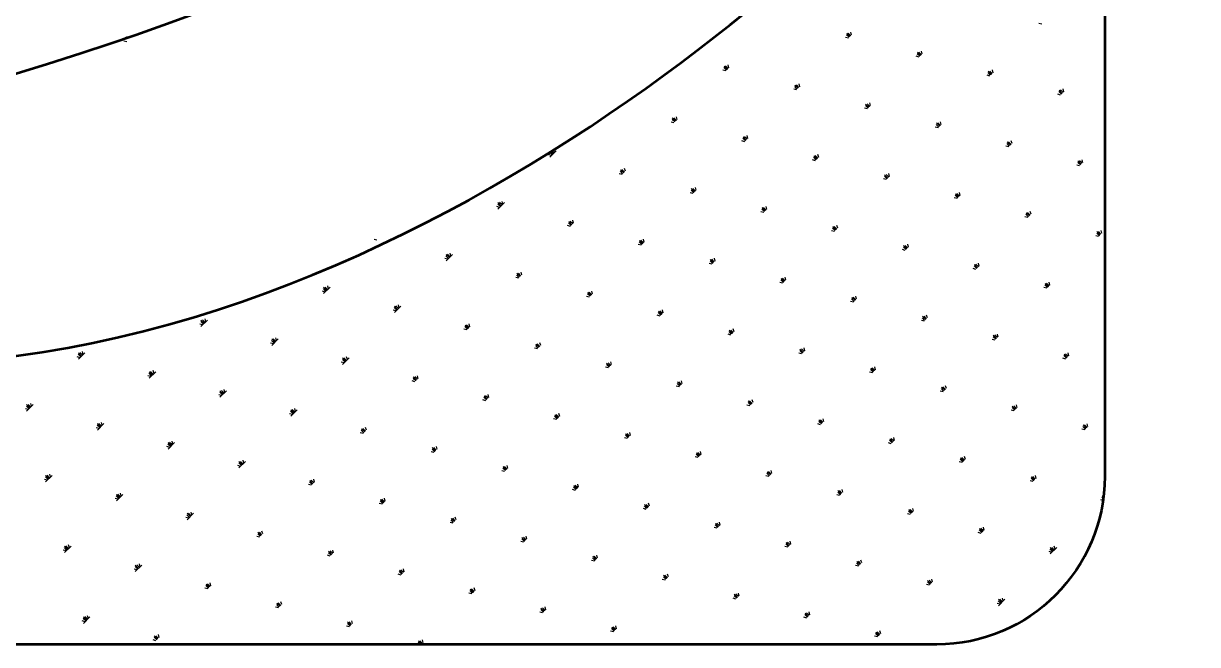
# Model space of a CAD drawing. Extents: x 40372685 to 40373131, y 3431137 to 3431353.
# Drawn here: x 40373112.37 to 40373117.48, y 3431336.85 to 3431339.55 of the extents above; entities that cross this region are included whole.
import ezdxf

# ---------------------------------------------------------------- set-up
doc = ezdxf.new("R2010")
doc.units = 0
doc.header["$LTSCALE"] = 0.5
doc.layers.add('PUB_TITLE', color=4, linetype='CONTINUOUS')

msp = doc.modelspace()

# ---------------------------------------------------------------- linework, layer by layer
at = {"layer": 'PUB_TITLE', "color": 4}
for p, q in [((40373116.8009, 3431339.5485), (40373116.7886, 3431339.5518)), ((40373112.8144, 3431339.4851), (40373112.8129, 3431339.4867)), ((40373112.8197, 3431339.4869), (40373112.8136, 3431339.493)), ((40373112.8249, 3431339.4887), (40373112.8199, 3431339.4937)), ((40373115.9598, 3431339.4881), (40373115.9474, 3431339.4914)), ((40373115.9633, 3431339.4916), (40373115.952, 3431339.5029)), ((40373115.9668, 3431339.4951), (40373115.9527, 3431339.5092)), ((40373115.9703, 3431339.4986), (40373115.959, 3431339.5099)), ((40373115.9738, 3431339.5022), (40373115.9705, 3431339.5145)), ((40373112.8206, 3431339.4719), (40373112.8083, 3431339.4752)), ((40373116.2817, 3431339.4197), (40373116.2784, 3431339.432)), ((40373116.2676, 3431339.4056), (40373116.2553, 3431339.4089)), ((40373116.2711, 3431339.4091), (40373116.2599, 3431339.4204)), ((40373116.2747, 3431339.4126), (40373116.2606, 3431339.4267)), ((40373116.2782, 3431339.4161), (40373116.2669, 3431339.4274)), ((40373115.4265, 3431339.3452), (40373115.4142, 3431339.3485)), ((40373115.43, 3431339.3487), (40373115.4188, 3431339.36)), ((40373115.4335, 3431339.3522), (40373115.4195, 3431339.3663)), ((40373115.4371, 3431339.3558), (40373115.4258, 3431339.367)), ((40373115.4406, 3431339.3593), (40373115.4373, 3431339.3716)), ((40373116.5755, 3431339.3231), (40373116.5632, 3431339.3264)), ((40373116.579, 3431339.3266), (40373116.5677, 3431339.3379)), ((40373116.5825, 3431339.3301), (40373116.5685, 3431339.3442)), ((40373116.5861, 3431339.3336), (40373116.5748, 3431339.3449)), ((40373116.5896, 3431339.3372), (40373116.5863, 3431339.3495)), ((40373115.7379, 3431339.2662), (40373115.7266, 3431339.2775)), ((40373115.7414, 3431339.2697), (40373115.7273, 3431339.2838)), ((40373115.7449, 3431339.2733), (40373115.7337, 3431339.2845)), ((40373115.7485, 3431339.2768), (40373115.7452, 3431339.2891)), ((40373115.7344, 3431339.2627), (40373115.7221, 3431339.266)), ((40373116.8834, 3431339.2406), (40373116.8711, 3431339.2439)), ((40373116.8869, 3431339.2441), (40373116.8756, 3431339.2554)), ((40373116.8904, 3431339.2476), (40373116.8763, 3431339.2617)), ((40373116.8939, 3431339.2512), (40373116.8827, 3431339.2624)), ((40373116.8975, 3431339.2547), (40373116.8942, 3431339.267)), ((40373116.0422, 3431339.1802), (40373116.0299, 3431339.1835)), ((40373116.0458, 3431339.1837), (40373116.0345, 3431339.195)), ((40373116.0493, 3431339.1872), (40373116.0352, 3431339.2013)), ((40373116.0528, 3431339.1908), (40373116.0415, 3431339.202)), ((40373116.0563, 3431339.1943), (40373116.053, 3431339.2066)), ((40373115.2011, 3431339.1198), (40373115.1888, 3431339.1231)), ((40373115.2046, 3431339.1233), (40373115.1934, 3431339.1346)), ((40373115.2082, 3431339.1269), (40373115.1941, 3431339.1409)), ((40373115.2117, 3431339.1304), (40373115.2004, 3431339.1416)), ((40373115.2152, 3431339.1339), (40373115.2119, 3431339.1462)), ((40373116.3642, 3431339.1118), (40373116.3609, 3431339.1241)), ((40373116.3501, 3431339.0977), (40373116.3378, 3431339.101)), ((40373116.3536, 3431339.1012), (40373116.3424, 3431339.1125)), ((40373116.3572, 3431339.1047), (40373116.3431, 3431339.1188)), ((40373116.3607, 3431339.1083), (40373116.3494, 3431339.1195)), ((40373115.509, 3431339.0373), (40373115.4967, 3431339.0406)), ((40373115.5125, 3431339.0408), (40373115.5012, 3431339.0521)), ((40373115.516, 3431339.0444), (40373115.502, 3431339.0584)), ((40373115.5196, 3431339.0479), (40373115.5083, 3431339.0591)), ((40373115.5231, 3431339.0514), (40373115.5198, 3431339.0637)), ((40373116.6615, 3431339.0187), (40373116.6502, 3431339.03)), ((40373116.665, 3431339.0223), (40373116.6509, 3431339.0363)), ((40373116.6686, 3431339.0258), (40373116.6573, 3431339.037)), ((40373116.6721, 3431339.0293), (40373116.6688, 3431339.0416)), ((40373114.6679, 3431338.9769), (40373114.6556, 3431338.9802)), ((40373114.6608, 3431338.9699), (40373114.689, 3431338.9981)), ((40373114.6714, 3431338.9804), (40373114.6612, 3431338.9906)), ((40373114.6749, 3431338.984), (40373114.6655, 3431338.9933)), ((40373114.6784, 3431338.9875), (40373114.6699, 3431338.9961)), ((40373114.682, 3431338.991), (40373114.6791, 3431339.0018)), ((40373115.8204, 3431338.9583), (40373115.8091, 3431338.9696)), ((40373115.8239, 3431338.9619), (40373115.8098, 3431338.9759)), ((40373115.8274, 3431338.9654), (40373115.8162, 3431338.9767)), ((40373115.831, 3431338.9689), (40373115.8277, 3431338.9812)), ((40373116.658, 3431339.0152), (40373116.6457, 3431339.0185)), ((40373114.9898, 3431338.9085), (40373114.9865, 3431338.9208)), ((40373115.8169, 3431338.9548), (40373115.8046, 3431338.9581)), ((40373116.9659, 3431338.9327), (40373116.9535, 3431338.936)), ((40373116.9694, 3431338.9362), (40373116.9581, 3431338.9475)), ((40373116.9729, 3431338.9398), (40373116.9588, 3431338.9538)), ((40373116.9764, 3431338.9433), (40373116.9652, 3431338.9545)), ((40373116.9799, 3431338.9468), (40373116.9766, 3431338.9591)), ((40373114.9757, 3431338.8944), (40373114.9634, 3431338.8977)), ((40373114.9793, 3431338.898), (40373114.968, 3431338.9092)), ((40373114.9828, 3431338.9015), (40373114.9687, 3431338.9156)), ((40373114.9863, 3431338.905), (40373114.975, 3431338.9163)), ((40373116.1247, 3431338.8723), (40373116.1124, 3431338.8756)), ((40373116.1283, 3431338.8758), (40373116.117, 3431338.8871)), ((40373116.1318, 3431338.8794), (40373116.1177, 3431338.8935)), ((40373116.1353, 3431338.8829), (40373116.124, 3431338.8942)), ((40373116.1388, 3431338.8864), (40373116.1355, 3431338.8987)), ((40373115.2871, 3431338.8155), (40373115.2759, 3431338.8267)), ((40373115.2907, 3431338.819), (40373115.2766, 3431338.8331)), ((40373115.2942, 3431338.8225), (40373115.2829, 3431338.8338)), ((40373115.2977, 3431338.826), (40373115.2944, 3431338.8383)), ((40373116.4467, 3431338.8039), (40373116.4434, 3431338.8162)), ((40373114.446, 3431338.7551), (40373114.4347, 3431338.7663)), ((40373114.4495, 3431338.7586), (40373114.4355, 3431338.7727)), ((40373114.4355, 3431338.7445), (40373114.4636, 3431338.7727)), ((40373114.4531, 3431338.7621), (40373114.4418, 3431338.7734)), ((40373114.4566, 3431338.7656), (40373114.4533, 3431338.7779)), ((40373115.2836, 3431338.8119), (40373115.2713, 3431338.8152)), ((40373116.4326, 3431338.7898), (40373116.4203, 3431338.7931)), ((40373116.4361, 3431338.7934), (40373116.4249, 3431338.8046)), ((40373116.4397, 3431338.7969), (40373116.4256, 3431338.811)), ((40373116.4432, 3431338.8004), (40373116.4319, 3431338.8117)), ((40373114.4425, 3431338.7515), (40373114.4302, 3431338.7548)), ((40373115.5915, 3431338.7294), (40373115.5792, 3431338.7327)), ((40373115.595, 3431338.733), (40373115.5837, 3431338.7442)), ((40373115.5985, 3431338.7365), (40373115.5844, 3431338.7506)), ((40373115.6021, 3431338.74), (40373115.5908, 3431338.7513)), ((40373115.6056, 3431338.7435), (40373115.6023, 3431338.7558)), ((40373116.744, 3431338.7109), (40373116.7327, 3431338.7221)), ((40373116.7475, 3431338.7144), (40373116.7334, 3431338.7285)), ((40373116.751, 3431338.7179), (40373116.7398, 3431338.7292)), ((40373116.7546, 3431338.7214), (40373116.7513, 3431338.7337)), ((40373114.7504, 3431338.6691), (40373114.7381, 3431338.6724)), ((40373114.7539, 3431338.6726), (40373114.7426, 3431338.6838)), ((40373114.7574, 3431338.6761), (40373114.7433, 3431338.6902)), ((40373114.7609, 3431338.6796), (40373114.7497, 3431338.6909)), ((40373114.7645, 3431338.6831), (40373114.7612, 3431338.6955)), ((40373115.9064, 3431338.654), (40373115.8923, 3431338.6681)), ((40373115.9099, 3431338.6575), (40373115.8987, 3431338.6688)), ((40373115.9134, 3431338.661), (40373115.9101, 3431338.6733)), ((40373116.7405, 3431338.7073), (40373116.7282, 3431338.7106)), ((40373113.9092, 3431338.6087), (40373113.8969, 3431338.612)), ((40373115.0723, 3431338.6006), (40373115.069, 3431338.613)), ((40373115.8994, 3431338.6469), (40373115.887, 3431338.6502)), ((40373115.9029, 3431338.6505), (40373115.8916, 3431338.6617)), ((40373117.0484, 3431338.6248), (40373117.036, 3431338.6281)), ((40373117.0519, 3431338.6284), (40373117.0406, 3431338.6396)), ((40373117.0554, 3431338.6319), (40373117.0413, 3431338.646)), ((40373117.0589, 3431338.6354), (40373117.0477, 3431338.6467)), ((40373117.0624, 3431338.6389), (40373117.0591, 3431338.6512)), ((40373115.0582, 3431338.5866), (40373115.0459, 3431338.5899)), ((40373115.0618, 3431338.5901), (40373115.0505, 3431338.6013)), ((40373115.0653, 3431338.5936), (40373115.0512, 3431338.6077)), ((40373115.0688, 3431338.5971), (40373115.0575, 3431338.6084)), ((40373116.2072, 3431338.5645), (40373116.1949, 3431338.5678)), ((40373116.2108, 3431338.568), (40373116.1995, 3431338.5792)), ((40373116.2143, 3431338.5715), (40373116.2002, 3431338.5856)), ((40373116.2178, 3431338.575), (40373116.2065, 3431338.5863)), ((40373116.2213, 3431338.5785), (40373116.218, 3431338.5909)), ((40373114.2171, 3431338.5262), (40373114.2048, 3431338.5295)), ((40373114.2206, 3431338.5297), (40373114.2094, 3431338.541)), ((40373114.2242, 3431338.5332), (40373114.2101, 3431338.5473)), ((40373114.2101, 3431338.5191), (40373114.2382, 3431338.5473)), ((40373114.2277, 3431338.5367), (40373114.2164, 3431338.548)), ((40373114.2312, 3431338.5403), (40373114.2279, 3431338.5526)), ((40373115.3696, 3431338.5076), (40373115.3584, 3431338.5189)), ((40373115.3732, 3431338.5111), (40373115.3591, 3431338.5252)), ((40373115.3767, 3431338.5146), (40373115.3654, 3431338.5259)), ((40373115.3802, 3431338.5182), (40373115.3769, 3431338.5305)), ((40373114.5285, 3431338.4472), (40373114.5172, 3431338.4585)), ((40373114.532, 3431338.4507), (40373114.5179, 3431338.4648)), ((40373114.5356, 3431338.4542), (40373114.5243, 3431338.4655)), ((40373114.5391, 3431338.4578), (40373114.5358, 3431338.4701)), ((40373115.3661, 3431338.5041), (40373115.3538, 3431338.5074)), ((40373116.5151, 3431338.482), (40373116.5028, 3431338.4853)), ((40373116.5186, 3431338.4855), (40373116.5074, 3431338.4968)), ((40373116.5221, 3431338.489), (40373116.5081, 3431338.5031)), ((40373116.5257, 3431338.4925), (40373116.5144, 3431338.5038)), ((40373116.5292, 3431338.496), (40373116.5259, 3431338.5084)), ((40373113.698, 3431338.3974), (40373113.6947, 3431338.4097)), ((40373114.525, 3431338.4437), (40373114.5127, 3431338.447)), ((40373115.674, 3431338.4216), (40373115.6617, 3431338.4249)), ((40373115.6775, 3431338.4251), (40373115.6662, 3431338.4364)), ((40373115.681, 3431338.4286), (40373115.6669, 3431338.4427)), ((40373115.6845, 3431338.4321), (40373115.6733, 3431338.4434)), ((40373115.6881, 3431338.4357), (40373115.6848, 3431338.448)), ((40373116.8265, 3431338.403), (40373116.8152, 3431338.4143)), ((40373116.83, 3431338.4065), (40373116.8159, 3431338.4206)), ((40373116.8335, 3431338.41), (40373116.8223, 3431338.4213)), ((40373116.8371, 3431338.4136), (40373116.8338, 3431338.4259)), ((40373113.6839, 3431338.3833), (40373113.6716, 3431338.3866)), ((40373113.6874, 3431338.3868), (40373113.6761, 3431338.3981)), ((40373113.6909, 3431338.3903), (40373113.6768, 3431338.4044)), ((40373113.6768, 3431338.3762), (40373113.705, 3431338.4044)), ((40373113.6944, 3431338.3938), (40373113.6832, 3431338.4051)), ((40373114.8329, 3431338.3612), (40373114.8205, 3431338.3645)), ((40373114.8364, 3431338.3647), (40373114.8251, 3431338.376)), ((40373114.8399, 3431338.3682), (40373114.8258, 3431338.3823)), ((40373114.8434, 3431338.3717), (40373114.8322, 3431338.383)), ((40373114.8469, 3431338.3753), (40373114.8436, 3431338.3876)), ((40373115.9889, 3431338.3461), (40373115.9748, 3431338.3602)), ((40373115.9924, 3431338.3496), (40373115.9812, 3431338.3609)), ((40373115.9959, 3431338.3532), (40373115.9926, 3431338.3655)), ((40373116.823, 3431338.3995), (40373116.8107, 3431338.4028)), ((40373113.9953, 3431338.3043), (40373113.984, 3431338.3156)), ((40373113.9988, 3431338.3078), (40373113.9847, 3431338.3219)), ((40373113.9847, 3431338.2937), (40373114.0129, 3431338.3219)), ((40373114.0023, 3431338.3114), (40373113.991, 3431338.3226)), ((40373114.0058, 3431338.3149), (40373114.0025, 3431338.3272)), ((40373115.1548, 3431338.2928), (40373115.1515, 3431338.3051)), ((40373115.9819, 3431338.3391), (40373115.9695, 3431338.3424)), ((40373115.9854, 3431338.3426), (40373115.9741, 3431338.3539)), ((40373113.1541, 3431338.2439), (40373113.1429, 3431338.2552)), ((40373113.1577, 3431338.2474), (40373113.1436, 3431338.2615)), ((40373113.1436, 3431338.2334), (40373113.1717, 3431338.2615)), ((40373113.1612, 3431338.251), (40373113.1499, 3431338.2622)), ((40373113.1647, 3431338.2545), (40373113.1614, 3431338.2668)), ((40373113.9917, 3431338.3008), (40373113.9794, 3431338.3041)), ((40373115.1407, 3431338.2787), (40373115.1284, 3431338.282)), ((40373115.1443, 3431338.2822), (40373115.133, 3431338.2935)), ((40373115.1478, 3431338.2857), (40373115.1337, 3431338.2998)), ((40373115.1513, 3431338.2893), (40373115.14, 3431338.3005)), ((40373116.2897, 3431338.2566), (40373116.2774, 3431338.2599)), ((40373116.2932, 3431338.2601), (40373116.282, 3431338.2714)), ((40373116.2968, 3431338.2636), (40373116.2827, 3431338.2777)), ((40373116.3003, 3431338.2671), (40373116.289, 3431338.2784)), ((40373116.3038, 3431338.2707), (40373116.3005, 3431338.283)), ((40373113.1506, 3431338.2404), (40373113.1383, 3431338.2437)), ((40373114.2996, 3431338.2183), (40373114.2873, 3431338.2216)), ((40373114.3031, 3431338.2218), (40373114.2919, 3431338.2331)), ((40373114.3067, 3431338.2253), (40373114.2926, 3431338.2394)), ((40373114.3102, 3431338.2289), (40373114.2989, 3431338.2401)), ((40373114.3137, 3431338.2324), (40373114.3104, 3431338.2447)), ((40373115.4521, 3431338.1997), (40373115.4409, 3431338.211)), ((40373115.4556, 3431338.2032), (40373115.4416, 3431338.2173)), ((40373115.4592, 3431338.2068), (40373115.4479, 3431338.218)), ((40373115.4627, 3431338.2103), (40373115.4594, 3431338.2226)), ((40373113.4585, 3431338.1579), (40373113.4462, 3431338.1612)), ((40373113.462, 3431338.1614), (40373113.4507, 3431338.1727)), ((40373113.4655, 3431338.1649), (40373113.4514, 3431338.179)), ((40373113.4514, 3431338.1509), (40373113.4796, 3431338.179)), ((40373113.4691, 3431338.1685), (40373113.4578, 3431338.1797)), ((40373113.4726, 3431338.172), (40373113.4693, 3431338.1843)), ((40373114.6145, 3431338.1428), (40373114.6004, 3431338.1569)), ((40373114.618, 3431338.1464), (40373114.6068, 3431338.1576)), ((40373114.6216, 3431338.1499), (40373114.6183, 3431338.1622)), ((40373115.4486, 3431338.1962), (40373115.4363, 3431338.1995)), ((40373116.5976, 3431338.1741), (40373116.5853, 3431338.1774)), ((40373116.6011, 3431338.1776), (40373116.5899, 3431338.1889)), ((40373116.6046, 3431338.1811), (40373116.5906, 3431338.1952)), ((40373116.6082, 3431338.1847), (40373116.5969, 3431338.1959)), ((40373116.6117, 3431338.1882), (40373116.6084, 3431338.2005)), ((40373112.6174, 3431338.0975), (40373112.605, 3431338.1008)), ((40373112.6209, 3431338.101), (40373112.6096, 3431338.1123)), ((40373112.6244, 3431338.1046), (40373112.6103, 3431338.1186)), ((40373112.6103, 3431338.0905), (40373112.6385, 3431338.1186)), ((40373112.6279, 3431338.1081), (40373112.6167, 3431338.1193)), ((40373112.6315, 3431338.1116), (40373112.6282, 3431338.1239)), ((40373113.7804, 3431338.0895), (40373113.7771, 3431338.1018)), ((40373114.6075, 3431338.1358), (40373114.5952, 3431338.1391)), ((40373114.611, 3431338.1393), (40373114.5997, 3431338.1506)), ((40373115.7565, 3431338.1137), (40373115.7442, 3431338.117)), ((40373115.76, 3431338.1172), (40373115.7487, 3431338.1285)), ((40373115.7635, 3431338.1207), (40373115.7494, 3431338.1348)), ((40373115.767, 3431338.1243), (40373115.7558, 3431338.1355)), ((40373115.7706, 3431338.1278), (40373115.7673, 3431338.1401)), ((40373116.909, 3431338.0951), (40373116.8977, 3431338.1064)), ((40373116.9125, 3431338.0986), (40373116.8984, 3431338.1127)), ((40373116.916, 3431338.1022), (40373116.9048, 3431338.1134)), ((40373116.9196, 3431338.1057), (40373116.9163, 3431338.118)), ((40373113.7664, 3431338.0754), (40373113.754, 3431338.0787)), ((40373113.7699, 3431338.0789), (40373113.7586, 3431338.0902)), ((40373113.7734, 3431338.0825), (40373113.7593, 3431338.0965)), ((40373113.7593, 3431338.0684), (40373113.7875, 3431338.0965)), ((40373113.7769, 3431338.086), (40373113.7657, 3431338.0972)), ((40373114.9154, 3431338.0533), (40373114.903, 3431338.0566)), ((40373114.9189, 3431338.0568), (40373114.9076, 3431338.0681)), ((40373114.9224, 3431338.0604), (40373114.9083, 3431338.0744)), ((40373114.9259, 3431338.0639), (40373114.9147, 3431338.0751)), ((40373114.9294, 3431338.0674), (40373114.9261, 3431338.0797)), ((40373116.0714, 3431338.0382), (40373116.0573, 3431338.0523)), ((40373116.0749, 3431338.0418), (40373116.0636, 3431338.053)), ((40373116.0784, 3431338.0453), (40373116.0751, 3431338.0576)), ((40373116.9055, 3431338.0916), (40373116.8932, 3431338.0949)), ((40373112.9252, 3431338.015), (40373112.9129, 3431338.0183)), ((40373112.9288, 3431338.0185), (40373112.9175, 3431338.0298)), ((40373112.9323, 3431338.0221), (40373112.9182, 3431338.0362)), ((40373112.9182, 3431338.008), (40373112.9464, 3431338.0362)), ((40373112.9358, 3431338.0256), (40373112.9245, 3431338.0369)), ((40373112.9393, 3431338.0291), (40373112.936, 3431338.0414)), ((40373114.0778, 3431337.9964), (40373114.0665, 3431338.0077)), ((40373114.0813, 3431338), (40373114.0672, 3431338.014)), ((40373114.0848, 3431338.0035), (40373114.0735, 3431338.0148)), ((40373114.0883, 3431338.007), (40373114.085, 3431338.0193)), ((40373116.0643, 3431338.0312), (40373116.052, 3431338.0345)), ((40373116.0679, 3431338.0347), (40373116.0566, 3431338.046)), ((40373113.2366, 3431337.936), (40373113.2254, 3431337.9473)), ((40373113.2402, 3431337.9396), (40373113.2261, 3431337.9537)), ((40373113.2261, 3431337.9255), (40373113.2542, 3431337.9537)), ((40373113.2437, 3431337.9431), (40373113.2324, 3431337.9544)), ((40373113.2472, 3431337.9466), (40373113.2439, 3431337.9589)), ((40373114.0742, 3431337.9929), (40373114.0619, 3431337.9962)), ((40373115.2232, 3431337.9708), (40373115.2109, 3431337.9741)), ((40373115.2267, 3431337.9743), (40373115.2155, 3431337.9856)), ((40373115.2303, 3431337.9779), (40373115.2162, 3431337.9919)), ((40373115.2338, 3431337.9814), (40373115.2225, 3431337.9926)), ((40373115.2373, 3431337.9849), (40373115.234, 3431337.9972)), ((40373116.3722, 3431337.9487), (40373116.3599, 3431337.952)), ((40373116.3757, 3431337.9522), (40373116.3645, 3431337.9635)), ((40373116.3793, 3431337.9558), (40373116.3652, 3431337.9698)), ((40373116.3828, 3431337.9593), (40373116.3715, 3431337.9705)), ((40373116.3863, 3431337.9628), (40373116.383, 3431337.9751)), ((40373112.4061, 3431337.8862), (40373112.4028, 3431337.8985)), ((40373113.2331, 3431337.9325), (40373113.2208, 3431337.9358)), ((40373114.3821, 3431337.9104), (40373114.3698, 3431337.9137)), ((40373114.3856, 3431337.9139), (40373114.3744, 3431337.9252)), ((40373114.3891, 3431337.9175), (40373114.3751, 3431337.9316)), ((40373114.3927, 3431337.921), (40373114.3814, 3431337.9323)), ((40373114.3962, 3431337.9245), (40373114.3929, 3431337.9368)), ((40373115.5346, 3431337.8918), (40373115.5234, 3431337.9031)), ((40373115.5381, 3431337.8954), (40373115.5241, 3431337.9094)), ((40373115.5417, 3431337.8989), (40373115.5304, 3431337.9102)), ((40373115.5452, 3431337.9024), (40373115.5419, 3431337.9147)), ((40373112.392, 3431337.8721), (40373112.3797, 3431337.8754)), ((40373112.3955, 3431337.8757), (40373112.3842, 3431337.8869)), ((40373112.399, 3431337.8792), (40373112.3849, 3431337.8933)), ((40373112.3849, 3431337.8651), (40373112.4131, 3431337.8933)), ((40373112.4026, 3431337.8827), (40373112.3913, 3431337.894)), ((40373113.541, 3431337.85), (40373113.5287, 3431337.8533)), ((40373113.5445, 3431337.8536), (40373113.5332, 3431337.8648)), ((40373113.548, 3431337.8571), (40373113.5339, 3431337.8712)), ((40373113.5339, 3431337.843), (40373113.5621, 3431337.8712)), ((40373113.5515, 3431337.8606), (40373113.5403, 3431337.8719)), ((40373113.5551, 3431337.8641), (40373113.5518, 3431337.8764)), ((40373114.697, 3431337.835), (40373114.6829, 3431337.8491)), ((40373114.7005, 3431337.8385), (40373114.6893, 3431337.8498)), ((40373114.7041, 3431337.842), (40373114.7008, 3431337.8543)), ((40373115.5311, 3431337.8883), (40373115.5188, 3431337.8916)), ((40373116.6801, 3431337.8662), (40373116.6678, 3431337.8695)), ((40373116.6836, 3431337.8697), (40373116.6723, 3431337.881)), ((40373116.6871, 3431337.8733), (40373116.6731, 3431337.8873)), ((40373116.6907, 3431337.8768), (40373116.6794, 3431337.888)), ((40373116.6942, 3431337.8803), (40373116.6909, 3431337.8926)), ((40373112.7034, 3431337.7932), (40373112.6921, 3431337.8044)), ((40373112.7069, 3431337.7967), (40373112.6928, 3431337.8108)), ((40373112.6928, 3431337.7826), (40373112.721, 3431337.8108)), ((40373112.7104, 3431337.8002), (40373112.6992, 3431337.8115)), ((40373112.7139, 3431337.8037), (40373112.7106, 3431337.816)), ((40373113.8629, 3431337.7816), (40373113.8596, 3431337.7939)), ((40373114.69, 3431337.8279), (40373114.6777, 3431337.8312)), ((40373114.6935, 3431337.8315), (40373114.6822, 3431337.8427)), ((40373115.839, 3431337.8058), (40373115.8267, 3431337.8091)), ((40373115.8425, 3431337.8093), (40373115.8312, 3431337.8206)), ((40373115.846, 3431337.8129), (40373115.8319, 3431337.827)), ((40373115.8495, 3431337.8164), (40373115.8383, 3431337.8277)), ((40373115.8531, 3431337.8199), (40373115.8498, 3431337.8322)), ((40373116.9915, 3431337.7872), (40373116.9802, 3431337.7985)), ((40373116.995, 3431337.7908), (40373116.9809, 3431337.8049)), ((40373116.9985, 3431337.7943), (40373116.9873, 3431337.8056)), ((40373117.0021, 3431337.7978), (40373116.9988, 3431337.8101)), ((40373112.6999, 3431337.7896), (40373112.6875, 3431337.7929)), ((40373113.8489, 3431337.7675), (40373113.8365, 3431337.7708)), ((40373113.8524, 3431337.7711), (40373113.8411, 3431337.7823)), ((40373113.8559, 3431337.7746), (40373113.8418, 3431337.7887)), ((40373113.8594, 3431337.7781), (40373113.8481, 3431337.7894)), ((40373114.9978, 3431337.7454), (40373114.9855, 3431337.7487)), ((40373115.0014, 3431337.749), (40373114.9901, 3431337.7602)), ((40373115.0049, 3431337.7525), (40373114.9908, 3431337.7666)), ((40373115.0084, 3431337.756), (40373114.9971, 3431337.7673)), ((40373115.0119, 3431337.7595), (40373115.0086, 3431337.7718)), ((40373116.1539, 3431337.7304), (40373116.1398, 3431337.7445)), ((40373116.1574, 3431337.7339), (40373116.1461, 3431337.7452)), ((40373116.1609, 3431337.7374), (40373116.1576, 3431337.7497)), ((40373116.988, 3431337.7837), (40373116.9757, 3431337.787)), ((40373113.0077, 3431337.7072), (40373112.9954, 3431337.7104)), ((40373113.0113, 3431337.7107), (40373113, 3431337.7219)), ((40373113.0148, 3431337.7142), (40373113.0007, 3431337.7283)), ((40373113.0007, 3431337.7001), (40373113.0289, 3431337.7283)), ((40373113.0183, 3431337.7177), (40373113.007, 3431337.729)), ((40373113.0218, 3431337.7212), (40373113.0185, 3431337.7336)), ((40373114.1602, 3431337.6886), (40373114.149, 3431337.6998)), ((40373114.1638, 3431337.6921), (40373114.1497, 3431337.7062)), ((40373114.1673, 3431337.6956), (40373114.156, 3431337.7069)), ((40373114.1708, 3431337.6991), (40373114.1675, 3431337.7114)), ((40373116.1468, 3431337.7233), (40373116.1345, 3431337.7266)), ((40373116.1504, 3431337.7269), (40373116.1391, 3431337.7381)), ((40373113.3226, 3431337.6317), (40373113.3086, 3431337.6458)), ((40373113.3086, 3431337.6176), (40373113.3367, 3431337.6458)), ((40373113.3262, 3431337.6352), (40373113.3149, 3431337.6465)), ((40373113.3297, 3431337.6387), (40373113.3264, 3431337.6511)), ((40373114.1567, 3431337.685), (40373114.1444, 3431337.6883)), ((40373115.3057, 3431337.6629), (40373115.2934, 3431337.6662)), ((40373115.3092, 3431337.6665), (40373115.298, 3431337.6777)), ((40373115.3128, 3431337.67), (40373115.2987, 3431337.6841)), ((40373115.3163, 3431337.6735), (40373115.305, 3431337.6848)), ((40373115.3198, 3431337.677), (40373115.3165, 3431337.6893)), ((40373116.4547, 3431337.6408), (40373116.4424, 3431337.6441)), ((40373116.4582, 3431337.6444), (40373116.447, 3431337.6556)), ((40373116.4618, 3431337.6479), (40373116.4477, 3431337.662)), ((40373116.4653, 3431337.6514), (40373116.454, 3431337.6627)), ((40373116.4688, 3431337.6549), (40373116.4655, 3431337.6672)), ((40373112.4886, 3431337.5784), (40373112.4853, 3431337.5907)), ((40373113.3156, 3431337.6247), (40373113.3033, 3431337.628)), ((40373113.3191, 3431337.6282), (40373113.3079, 3431337.6394)), ((40373114.4646, 3431337.6026), (40373114.4523, 3431337.6059)), ((40373114.4681, 3431337.6061), (40373114.4569, 3431337.6173)), ((40373114.4716, 3431337.6096), (40373114.4576, 3431337.6237)), ((40373114.4752, 3431337.6131), (40373114.4639, 3431337.6244)), ((40373114.4787, 3431337.6166), (40373114.4754, 3431337.629)), ((40373115.6171, 3431337.584), (40373115.6058, 3431337.5952)), ((40373115.6206, 3431337.5875), (40373115.6065, 3431337.6016)), ((40373115.6242, 3431337.591), (40373115.6129, 3431337.6023)), ((40373115.6277, 3431337.5945), (40373115.6244, 3431337.6068)), ((40373112.4745, 3431337.5643), (40373112.4622, 3431337.5676)), ((40373112.478, 3431337.5678), (40373112.4667, 3431337.5791)), ((40373112.4815, 3431337.5713), (40373112.4674, 3431337.5854)), ((40373112.4674, 3431337.5572), (40373112.4956, 3431337.5854)), ((40373112.485, 3431337.5748), (40373112.4738, 3431337.5861)), ((40373113.6235, 3431337.5422), (40373113.6112, 3431337.5455)), ((40373113.627, 3431337.5457), (40373113.6157, 3431337.557)), ((40373113.6305, 3431337.5492), (40373113.6164, 3431337.5633)), ((40373113.634, 3431337.5527), (40373113.6228, 3431337.564)), ((40373113.6376, 3431337.5562), (40373113.6343, 3431337.5686)), ((40373114.7795, 3431337.5271), (40373114.7654, 3431337.5412)), ((40373114.783, 3431337.5306), (40373114.7718, 3431337.5419)), ((40373114.7866, 3431337.5341), (40373114.7833, 3431337.5465)), ((40373115.6136, 3431337.5804), (40373115.6013, 3431337.5837)), ((40373116.7626, 3431337.5583), (40373116.7503, 3431337.5616)), ((40373116.7661, 3431337.5619), (40373116.7548, 3431337.5731)), ((40373116.7696, 3431337.5654), (40373116.7555, 3431337.5795)), ((40373116.7732, 3431337.5689), (40373116.7619, 3431337.5802)), ((40373116.7767, 3431337.5724), (40373116.7734, 3431337.5847)), ((40373112.7859, 3431337.4853), (40373112.7746, 3431337.4966)), ((40373112.7894, 3431337.4888), (40373112.7753, 3431337.5029)), ((40373112.7753, 3431337.4747), (40373112.8035, 3431337.5029)), ((40373112.7929, 3431337.4923), (40373112.7816, 3431337.5036)), ((40373112.7964, 3431337.4959), (40373112.7931, 3431337.5082)), ((40373114.7725, 3431337.5201), (40373114.7602, 3431337.5234)), ((40373114.776, 3431337.5236), (40373114.7647, 3431337.5348)), ((40373115.9215, 3431337.498), (40373115.9092, 3431337.5013)), ((40373115.925, 3431337.5015), (40373115.9137, 3431337.5127)), ((40373115.9285, 3431337.505), (40373115.9144, 3431337.5191)), ((40373115.932, 3431337.5085), (40373115.9208, 3431337.5198)), ((40373115.9356, 3431337.512), (40373115.9323, 3431337.5244)), ((40373117.0692, 3431337.4841), (40373117.0627, 3431337.4906)), ((40373117.07, 3431337.4904), (40373117.0634, 3431337.497)), ((40373117.0708, 3431337.4967), (40373117.0698, 3431337.4977)), ((40373112.7824, 3431337.4818), (40373112.77, 3431337.4851)), ((40373113.9313, 3431337.4597), (40373113.919, 3431337.463)), ((40373113.9349, 3431337.4632), (40373113.9236, 3431337.4745)), ((40373113.9384, 3431337.4667), (40373113.9243, 3431337.4808)), ((40373113.9419, 3431337.4702), (40373113.9306, 3431337.4815)), ((40373113.9454, 3431337.4738), (40373113.9421, 3431337.4861)), ((40373115.0803, 3431337.4376), (40373115.068, 3431337.4409)), ((40373115.0839, 3431337.4411), (40373115.0726, 3431337.4524)), ((40373115.0874, 3431337.4446), (40373115.0733, 3431337.4587)), ((40373115.0909, 3431337.4481), (40373115.0796, 3431337.4594)), ((40373115.0944, 3431337.4516), (40373115.0911, 3431337.464)), ((40373116.2364, 3431337.4225), (40373116.2223, 3431337.4366)), ((40373116.2399, 3431337.426), (40373116.2286, 3431337.4373)), ((40373116.2434, 3431337.4295), (40373116.2401, 3431337.4419)), ((40373117.0681, 3431337.4765), (40373117.0581, 3431337.4791)), ((40373117.0634, 3431337.4688), (40373117.0676, 3431337.473)), ((40373113.0902, 3431337.3993), (40373113.0779, 3431337.4026)), ((40373113.0937, 3431337.4028), (40373113.0825, 3431337.4141)), ((40373113.0973, 3431337.4063), (40373113.0832, 3431337.4204)), ((40373113.0832, 3431337.3922), (40373113.1114, 3431337.4204)), ((40373113.1008, 3431337.4098), (40373113.0895, 3431337.4211)), ((40373113.1043, 3431337.4134), (40373113.101, 3431337.4257)), ((40373114.2427, 3431337.3807), (40373114.2315, 3431337.392)), ((40373114.2463, 3431337.3842), (40373114.2322, 3431337.3983)), ((40373114.2498, 3431337.3877), (40373114.2385, 3431337.399)), ((40373114.2533, 3431337.3913), (40373114.25, 3431337.4036)), ((40373116.2293, 3431337.4155), (40373116.217, 3431337.4188)), ((40373116.2329, 3431337.419), (40373116.2216, 3431337.4302)), ((40373113.4051, 3431337.3238), (40373113.3911, 3431337.3379)), ((40373113.4087, 3431337.3273), (40373113.3974, 3431337.3386)), ((40373113.4122, 3431337.3309), (40373113.4089, 3431337.3432)), ((40373114.2392, 3431337.3772), (40373114.2269, 3431337.3805)), ((40373115.3882, 3431337.3551), (40373115.3759, 3431337.3584)), ((40373115.3917, 3431337.3586), (40373115.3805, 3431337.3699)), ((40373115.3953, 3431337.3621), (40373115.3812, 3431337.3762)), ((40373115.3988, 3431337.3656), (40373115.3875, 3431337.3769)), ((40373115.4023, 3431337.3692), (40373115.399, 3431337.3815)), ((40373116.5372, 3431337.333), (40373116.5249, 3431337.3363)), ((40373116.5407, 3431337.3365), (40373116.5295, 3431337.3478)), ((40373116.5443, 3431337.34), (40373116.5302, 3431337.3541)), ((40373116.5478, 3431337.3435), (40373116.5365, 3431337.3548)), ((40373116.5513, 3431337.3471), (40373116.548, 3431337.3594)), ((40373113.3981, 3431337.3168), (40373113.3858, 3431337.3201)), ((40373113.4016, 3431337.3203), (40373113.3903, 3431337.3316)), ((40373114.5471, 3431337.2947), (40373114.5348, 3431337.298)), ((40373114.5506, 3431337.2982), (40373114.5393, 3431337.3095)), ((40373114.5541, 3431337.3017), (40373114.54, 3431337.3158)), ((40373114.5577, 3431337.3052), (40373114.5464, 3431337.3165)), ((40373114.5612, 3431337.3088), (40373114.5579, 3431337.3211)), ((40373115.6996, 3431337.2761), (40373115.6883, 3431337.2874)), ((40373115.7031, 3431337.2796), (40373115.689, 3431337.2937)), ((40373115.7067, 3431337.2831), (40373115.6954, 3431337.2944)), ((40373115.7102, 3431337.2867), (40373115.7069, 3431337.299)), ((40373112.557, 3431337.2564), (40373112.5447, 3431337.2597)), ((40373112.5605, 3431337.2599), (40373112.5492, 3431337.2712)), ((40373112.564, 3431337.2634), (40373112.5499, 3431337.2775)), ((40373112.5499, 3431337.2494), (40373112.5781, 3431337.2775)), ((40373112.5675, 3431337.267), (40373112.5563, 3431337.2782)), ((40373112.5711, 3431337.2705), (40373112.5678, 3431337.2828)), ((40373113.706, 3431337.2343), (40373113.6937, 3431337.2376)), ((40373113.7095, 3431337.2378), (40373113.6982, 3431337.2491)), ((40373113.713, 3431337.2413), (40373113.6989, 3431337.2554)), ((40373113.7165, 3431337.2449), (40373113.7053, 3431337.2561)), ((40373113.7201, 3431337.2484), (40373113.7168, 3431337.2607)), ((40373114.862, 3431337.2192), (40373114.8479, 3431337.2333)), ((40373114.8655, 3431337.2227), (40373114.8543, 3431337.234)), ((40373114.8691, 3431337.2263), (40373114.8658, 3431337.2386)), ((40373115.6961, 3431337.2726), (40373115.6838, 3431337.2759)), ((40373116.8451, 3431337.2505), (40373116.8328, 3431337.2538)), ((40373116.8486, 3431337.254), (40373116.8373, 3431337.2653)), ((40373116.8521, 3431337.2575), (40373116.838, 3431337.2716)), ((40373116.838, 3431337.2434), (40373116.8662, 3431337.2716)), ((40373116.8556, 3431337.261), (40373116.8444, 3431337.2723)), ((40373116.8592, 3431337.2646), (40373116.8559, 3431337.2769)), ((40373112.8684, 3431337.1774), (40373112.8571, 3431337.1887)), ((40373112.8719, 3431337.1809), (40373112.8578, 3431337.195)), ((40373112.8578, 3431337.1669), (40373112.886, 3431337.195)), ((40373112.8754, 3431337.1845), (40373112.8641, 3431337.1957)), ((40373112.8789, 3431337.188), (40373112.8756, 3431337.2003)), ((40373114.855, 3431337.2122), (40373114.8426, 3431337.2155)), ((40373114.8585, 3431337.2157), (40373114.8472, 3431337.227)), ((40373116.004, 3431337.1901), (40373115.9916, 3431337.1934)), ((40373116.0075, 3431337.1936), (40373115.9962, 3431337.2049)), ((40373116.011, 3431337.1971), (40373115.9969, 3431337.2112)), ((40373116.0145, 3431337.2006), (40373116.0033, 3431337.2119)), ((40373116.018, 3431337.2042), (40373116.0147, 3431337.2165)), ((40373112.8648, 3431337.1739), (40373112.8525, 3431337.1772)), ((40373114.0138, 3431337.1518), (40373114.0015, 3431337.1551)), ((40373114.0174, 3431337.1553), (40373114.0061, 3431337.1666)), ((40373114.0209, 3431337.1588), (40373114.0068, 3431337.1729)), ((40373114.0244, 3431337.1624), (40373114.0131, 3431337.1736)), ((40373114.0279, 3431337.1659), (40373114.0246, 3431337.1782)), ((40373115.1628, 3431337.1297), (40373115.1505, 3431337.133)), ((40373115.1664, 3431337.1332), (40373115.1551, 3431337.1445)), ((40373115.1699, 3431337.1367), (40373115.1558, 3431337.1508)), ((40373115.1734, 3431337.1403), (40373115.1621, 3431337.1515)), ((40373115.1769, 3431337.1438), (40373115.1736, 3431337.1561)), ((40373116.3259, 3431337.1217), (40373116.3226, 3431337.134)), ((40373113.1727, 3431337.0914), (40373113.1604, 3431337.0947)), ((40373113.1762, 3431337.0949), (40373113.165, 3431337.1062)), ((40373113.1798, 3431337.0984), (40373113.1657, 3431337.1125)), ((40373113.1833, 3431337.102), (40373113.172, 3431337.1132)), ((40373113.1868, 3431337.1055), (40373113.1835, 3431337.1178)), ((40373114.3252, 3431337.0728), (40373114.314, 3431337.0841)), ((40373114.3288, 3431337.0763), (40373114.3147, 3431337.0904)), ((40373114.3323, 3431337.0799), (40373114.321, 3431337.0911)), ((40373114.3358, 3431337.0834), (40373114.3325, 3431337.0957)), ((40373116.3118, 3431337.1076), (40373116.2995, 3431337.1109)), ((40373116.3154, 3431337.1111), (40373116.3041, 3431337.1224)), ((40373116.3189, 3431337.1146), (40373116.3048, 3431337.1287)), ((40373116.3224, 3431337.1182), (40373116.3111, 3431337.1294)), ((40373113.4876, 3431337.016), (40373113.4735, 3431337.03)), ((40373113.4912, 3431337.0195), (40373113.4799, 3431337.0307)), ((40373113.4947, 3431337.023), (40373113.4914, 3431337.0353)), ((40373114.3217, 3431337.0693), (40373114.3094, 3431337.0726)), ((40373115.4707, 3431337.0472), (40373115.4584, 3431337.0505)), ((40373115.4742, 3431337.0507), (40373115.463, 3431337.062)), ((40373115.4778, 3431337.0542), (40373115.4637, 3431337.0683)), ((40373115.4813, 3431337.0578), (40373115.47, 3431337.069)), ((40373115.4848, 3431337.0613), (40373115.4815, 3431337.0736)), ((40373116.6197, 3431337.0251), (40373116.6074, 3431337.0284)), ((40373116.6232, 3431337.0286), (40373116.612, 3431337.0399)), ((40373116.6267, 3431337.0321), (40373116.6127, 3431337.0462)), ((40373116.6127, 3431337.018), (40373116.6408, 3431337.0462)), ((40373116.6303, 3431337.0357), (40373116.619, 3431337.0469)), ((40373116.6338, 3431337.0392), (40373116.6305, 3431337.0515)), ((40373113.4806, 3431337.0089), (40373113.4683, 3431337.0122)), ((40373113.4841, 3431337.0124), (40373113.4728, 3431337.0237)), ((40373114.6296, 3431336.9868), (40373114.6173, 3431336.9901)), ((40373114.6331, 3431336.9903), (40373114.6218, 3431337.0016)), ((40373114.6366, 3431336.9939), (40373114.6225, 3431337.0079)), ((40373114.6402, 3431336.9974), (40373114.6289, 3431337.0086)), ((40373114.6437, 3431337.0009), (40373114.6404, 3431337.0132)), ((40373115.7821, 3431336.9682), (40373115.7708, 3431336.9795)), ((40373115.7856, 3431336.9717), (40373115.7715, 3431336.9858)), ((40373115.7891, 3431336.9753), (40373115.7779, 3431336.9865)), ((40373115.7927, 3431336.9788), (40373115.7894, 3431336.9911)), ((40373112.6395, 3431336.9485), (40373112.6272, 3431336.9518)), ((40373112.643, 3431336.952), (40373112.6317, 3431336.9633)), ((40373112.6465, 3431336.9556), (40373112.6324, 3431336.9697)), ((40373112.6324, 3431336.9415), (40373112.6606, 3431336.9697)), ((40373112.65, 3431336.9591), (40373112.6388, 3431336.9704)), ((40373112.6536, 3431336.9626), (40373112.6503, 3431336.9749)), ((40373113.7885, 3431336.9264), (40373113.7761, 3431336.9297)), ((40373113.792, 3431336.9299), (40373113.7807, 3431336.9412)), ((40373113.7955, 3431336.9335), (40373113.7814, 3431336.9475)), ((40373113.799, 3431336.937), (40373113.7878, 3431336.9483)), ((40373113.8025, 3431336.9405), (40373113.7992, 3431336.9528)), ((40373114.948, 3431336.9149), (40373114.9368, 3431336.9261)), ((40373114.9515, 3431336.9184), (40373114.9482, 3431336.9307)), ((40373115.7786, 3431336.9647), (40373115.7663, 3431336.968)), ((40373112.9509, 3431336.8695), (40373112.9396, 3431336.8808)), ((40373112.9544, 3431336.8731), (40373112.9403, 3431336.8872)), ((40373112.9579, 3431336.8766), (40373112.9466, 3431336.8879)), ((40373112.9614, 3431336.8801), (40373112.9581, 3431336.8924)), ((40373114.9375, 3431336.9043), (40373114.9251, 3431336.9076)), ((40373114.941, 3431336.9078), (40373114.9297, 3431336.9191)), ((40373114.9445, 3431336.9114), (40373114.9304, 3431336.9254)), ((40373116.0865, 3431336.8822), (40373116.0741, 3431336.8855)), ((40373116.09, 3431336.8857), (40373116.0787, 3431336.897)), ((40373116.0935, 3431336.8893), (40373116.0794, 3431336.9033)), ((40373116.097, 3431336.8928), (40373116.0857, 3431336.904)), ((40373116.1005, 3431336.8963), (40373116.0972, 3431336.9086)), ((40373112.9473, 3431336.866), (40373112.935, 3431336.8693)), ((40373114.0979, 3431336.8494), (40373114.0886, 3431336.8587)), ((40373114.1034, 3431336.851), (40373114.0893, 3431336.8651)), ((40373114.1069, 3431336.8545), (40373114.0956, 3431336.8658)), ((40373114.1104, 3431336.858), (40373114.1071, 3431336.8703))]:
    msp.add_line(p, q, dxfattribs=at)
at = {"layer": 'PUB_TITLE', "color": 4, "lineweight": 53}
for points, knots in [([(40373111.0601, 3431340.4575), (40373111.0601, 3431340.4575), (40373109.2514, 3431338.3149), (40373112.6259, 3431339.4229), (40373115.1377, 3431340.2229), (40373117.3706, 3431342.1427), (40373117.4789, 3431342.6997), (40373117.4789, 3431342.6997), (40373117.183, 3431341.5449), (40373116.4859, 3431340.599), (40373116.4119, 3431340.364), (40373114.3397, 3431338.1309), (40373111.8854, 3431338.07), (40373110.3912, 3431337.9982), (40373109.1998, 3431339.0627), (40373111.0601, 3431340.4575)], [0, 0, 0, 0, 1, 1, 1, 2, 2, 2, 3, 3, 3, 4, 4, 4, 5, 5, 5, 5]), ([(40373117.0756, 3431341.612), (40373117.0756, 3431339.6085), (40373117.0756, 3431337.5805), (40373117.0756, 3431337.5805), (40373117.0756, 3431337.1785), (40373116.7466, 3431336.8494), (40373116.3445, 3431336.8494), (40373116.3445, 3431336.8494), (40373108.425, 3431336.8494), (40373108.425, 3431336.8494), (40373108.0229, 3431336.8494), (40373107.6939, 3431337.1785), (40373107.6939, 3431337.5805), (40373107.6939, 3431337.5805), (40373107.6939, 3431339.4144), (40373107.6939, 3431341.3172)], [2.493971, 2.493971, 2.493971, 2.493971, 3, 3, 3, 4, 4, 4, 5, 5, 5, 6, 6, 6, 6.481204, 6.481204, 6.481204, 6.481204])]:
    msp.add_open_spline(points, degree=3, knots=knots, dxfattribs=at)

doc.saveas('drawing.dxf')
